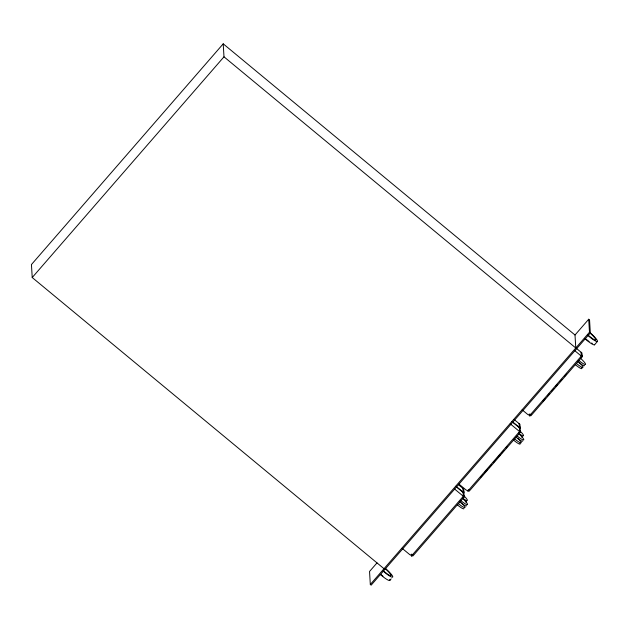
<?xml version="1.0" encoding="UTF-8"?>
<svg xmlns="http://www.w3.org/2000/svg" width="629" height="629" viewBox="0 0 629 629"><rect width="100%" height="100%" fill="white"/><g stroke="black" fill="none" stroke-linecap="round" stroke-linejoin="round"><path stroke-width="0.94" d="M519.051 433.035L520.403 431.612L519.853 431.997M519.9 426.973L519.876 426.635M519.821 431.494L520.34 430.653L519.798 431.03M463.573 492.869L463.895 492.208L463.188 492.829M463.817 496.949L463.943 496.399M519.813 428.145L519.939 427.594M580.921 357.414L581.235 356.981M463.345 492.13L463.864 491.28L463.321 491.666M581.581 356.053L582.1 355.204L581.55 355.589M463.644 497.177L463.274 497.61M575.779 347.994L575.008 335.005L223.216 43.833L31.45 264.542L32.221 277.531L384.862 569.402M32.221 277.531L223.987 56.822L223.216 43.833M377.015 562.884L369.545 571.478L370.316 584.467L371.157 585.167L590.324 332.93L589.554 319.941L588.713 319.241L575.008 335.005M370.316 584.467L589.483 332.23L588.713 319.241M529.288 413.913L529.406 415.84L581.314 356.1L581.086 352.248M543.094 400.988L544.981 398.817M547.497 395.924L549.376 393.754M551.892 390.861L553.779 388.691M555.666 386.521L557.553 384.35M560.062 381.457L561.949 379.287M564.465 376.394L566.352 374.224M576.777 348.686L581.935 352.955L582.163 356.8L530.97 415.706L529.406 415.84M389.736 580.504L391.175 578.845M594.484 344.857L597.361 341.539M411.303 554.078L411.413 556.005L463.321 496.257L463.093 492.413M480.705 477.159L483.221 474.266M484.479 472.819L487.624 469.203M488.882 467.756L491.391 464.862M493.278 462.692L495.794 459.799M497.052 458.352L500.189 454.736M501.447 453.289L503.963 450.395M455.923 486.476L463.943 493.112L464.171 496.965L412.986 555.871L411.413 556.005M512.155 421.76L520.175 428.396L520.403 432.241L469.218 491.155L467.646 491.28L519.554 431.541L519.326 427.696M581.424 356.753L582.132 356.132L580.937 357.752M463.887 495.44L463.911 495.778A8.9 1.392 41 0 1 467.308 500.503A8.9 1.392 41 0 1 462.433 497.995M589.098 341.578L585.552 338.772M589.483 332.23L590.324 332.93M587.714 334.856L591.983 338.26A9.168 1.431 41 0 0 595.844 339.762A9.168 1.431 41 0 0 591.771 334.691L590.372 333.401M587.895 335.469L590.914 337.962A11.408 1.785 41 0 0 597.55 341.17A11.408 1.785 41 0 0 590.623 333.158M585.017 338.787L588.029 341.28A11.408 1.785 41 0 0 594.664 344.488M223.987 56.822L576.628 348.694M574.859 350.754L582.163 356.8M522.164 409.841L527.707 414.432A2.225 2.17 -3.4 0 0 530.845 414.181M514.066 419.449L519.931 424.308L520.159 428.152L512.14 421.516M510.229 423.828L520.403 432.241M459.013 484.141L465.955 489.881A2.225 2.17 -3.4 0 0 469.092 489.621M458.549 484.762L463.699 489.024L463.927 492.877L455.907 486.233M454.712 489.134L464.171 496.965M402.088 548.284L409.723 554.597A2.225 2.17 -3.4 0 0 412.86 554.346M383.682 571.101L387.236 573.907A9.168 1.431 41 0 0 391.096 575.401A9.168 1.431 41 0 0 387.024 570.33L385.624 569.041M383.147 571.108L386.167 573.609A11.408 1.785 41 0 0 392.803 576.817A11.408 1.785 41 0 0 385.876 568.797M380.804 574.419L382.967 576.211M380.27 574.434L383.281 576.927A11.408 1.785 41 0 0 389.666 579.403M519.082 423.608L519.31 427.453M462.85 488.324L463.078 492.177M579.568 362.658A8.9 1.392 41 0 1 582.855 367.43A8.9 1.392 41 0 1 576.392 363.436M581.715 367.682A8.9 1.392 41 0 1 575.315 364.678M584.498 365.465A8.9 1.392 41 0 1 577.839 361.777M580.449 358.208A8.9 1.392 41 0 1 585.544 364.427A8.9 1.392 41 0 1 578.916 360.535M507.013 446.708A5.567 0.833 -50.4 0 1 506.148 447.832M522.746 440.913A8.9 1.392 41 0 1 516.079 437.226M518.689 433.648A8.9 1.392 41 0 1 523.784 439.868A8.9 1.392 41 0 1 517.156 435.976M517.816 438.099A8.9 1.392 41 0 1 521.103 442.879A8.9 1.392 41 0 1 514.632 438.885M519.963 443.123A8.9 1.392 41 0 1 513.555 440.127M520.097 431.109A8.9 1.392 41 0 1 523.54 435.779A8.9 1.392 41 0 1 518.666 433.279M522.502 436.825A8.9 1.392 41 0 1 521.653 437.037M462.457 498.365A8.9 1.392 41 0 1 467.551 504.592A8.9 1.392 41 0 1 460.923 500.7M466.514 505.63A8.9 1.392 41 0 1 459.846 501.942M461.576 502.815A8.9 1.392 41 0 1 464.87 507.595A8.9 1.392 41 0 1 458.399 503.601M463.99 508.531A8.9 1.392 41 0 1 457.322 504.843M466.01 500.857A8.9 1.392 41 0 1 465.421 501.753M592.314 343.363A9.168 1.431 41 0 1 591.504 343.049"/></g></svg>
